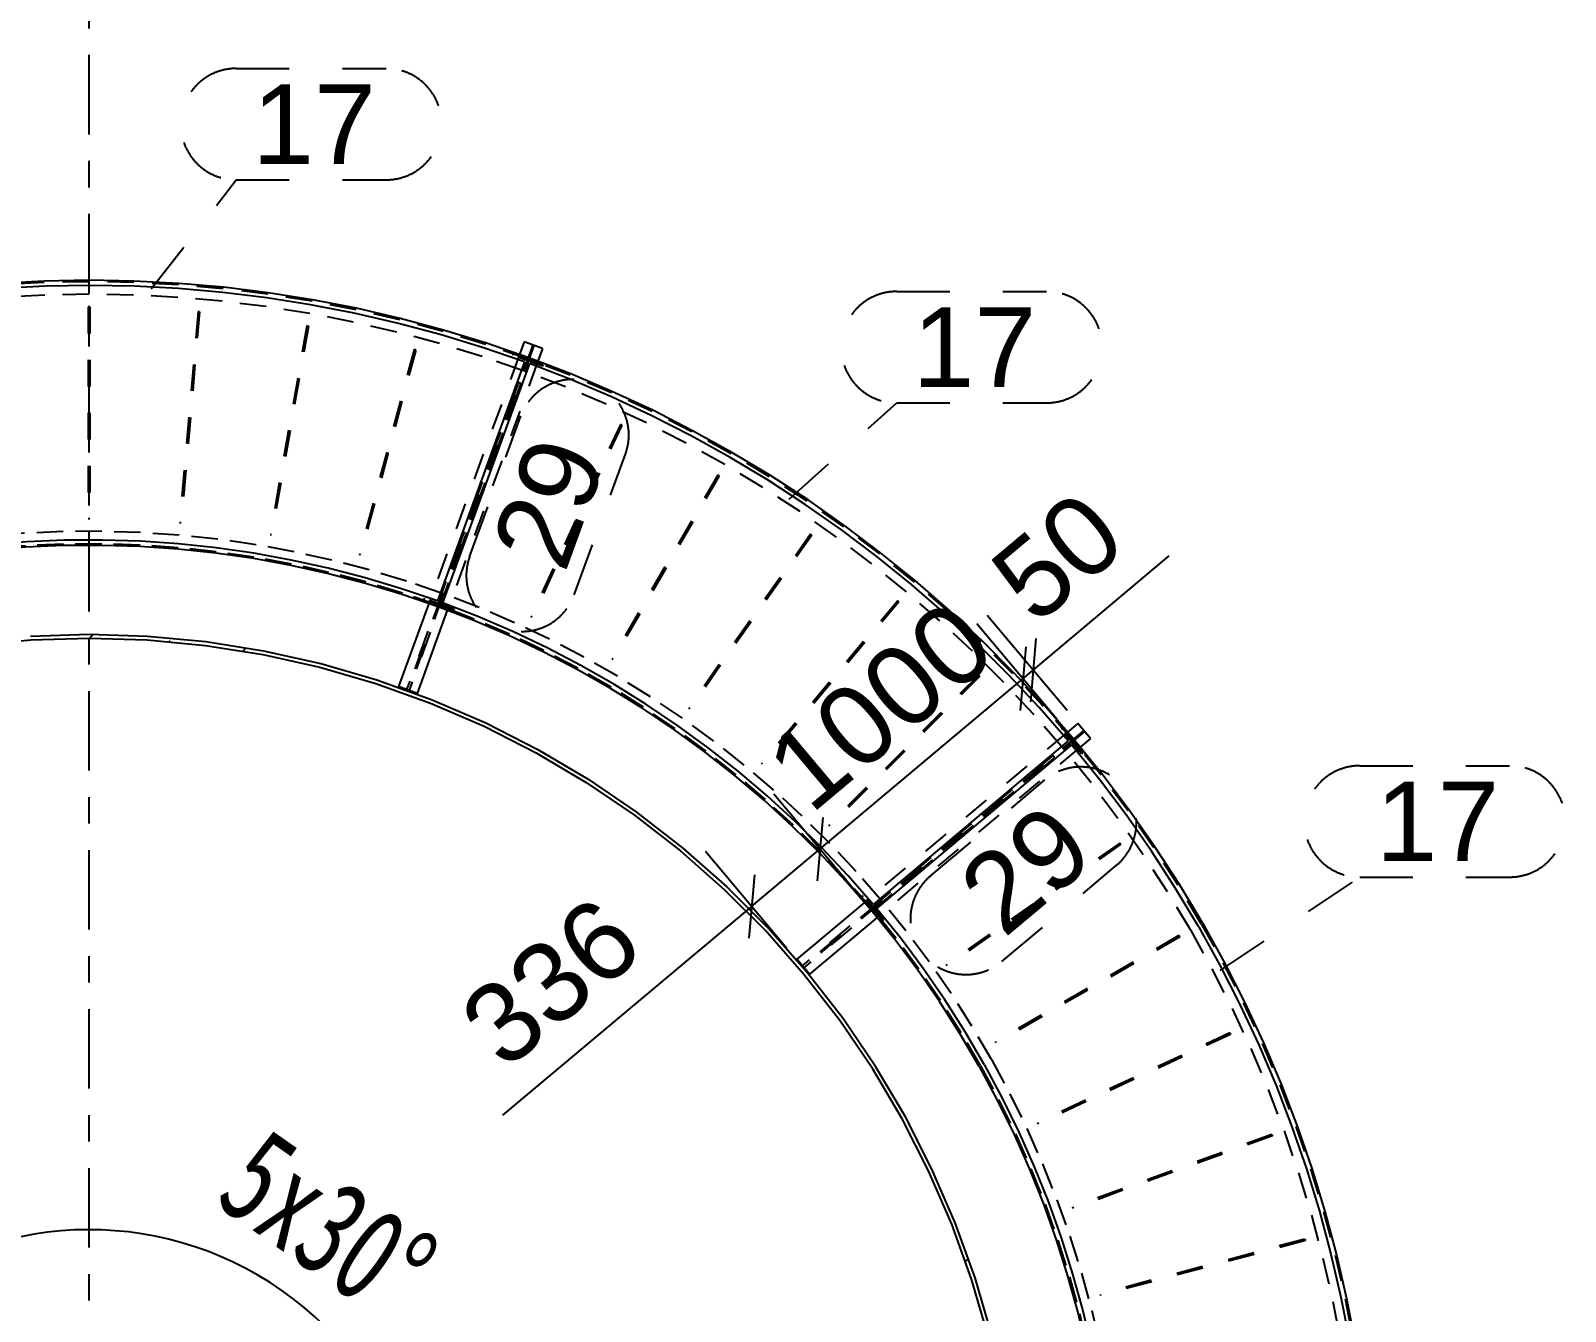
# Model space of a CAD drawing. Extents: x -29529 to 29888, y -30881 to 11129.
# Drawn here: x -12251 to -6462, y -1017 to 3814 of the extents above; entities that cross this region are included whole.
import ezdxf

# ---------------------------------------------------------------- set-up
doc = ezdxf.new("R2010")
doc.units = 0
for name, pattern in [('XKITLINE00', [0]), ('XKITLINE01', [4, 1, -1, 1, -1]), ('XKITLINE02', [4, 2, -2]), ('XKITLINE03', [6, 3, -1, 1, -1]), ('XKITLINE05', [8, 3, -1, 1, -1, 1, -1])]:
    doc.linetypes.add(name, pattern=pattern)
doc.layers.get('0').update_dxf_attribs({"linetype": 'CONTINUOUS', "lineweight": 25})
doc.layers.get('DEFPOINTS').update_dxf_attribs({"color": 3, "linetype": 'CONTINUOUS', "lineweight": 25})
doc.layers.add('01粗实线层', color=7, linetype='CONTINUOUS', lineweight=60)
for name, color, linetype in [('dimension', 7, 'CONTINUOUS'), ('grid', 7, 'CONTINUOUS'), ('line', 7, 'CONTINUOUS'), ('mark', 7, 'CONTINUOUS'), ('part1', 7, 'CONTINUOUS')]:
    doc.layers.add(name, color=color, linetype=linetype)
doc.styles.add('HZ', font='仿宋_GB2312_3.ttf', dxfattribs={"width": 0.7})
doc.styles.add('STYLE_1', font='arial.ttf', dxfattribs={"height": 0.2})
doc.dimstyles.get("Standard").update_dxf_attribs({"dimscale": 20, "dimtxt": 3, "dimasz": 3.5, "dimexe": 2, "dimexo": 2, "dimgap": 1, "dimtad": 1, "dimdec": 0, "dimdsep": 46, "dimtxsty": 'HZ', "dimblk": 'OBLIQUE', "dimcen": 0, "dimclrd": 1, "dimclre": 1, "dimclrt": 1, "dimadec": 1, "dimazin": 2, "dimtfac": 1, "dimtdec": 0, "dimtmove": 1, "dimatfit": 0, "dimldrblk": 'OBLIQUE', "dimfxl": 0, "dimtolj": 1, "dimtzin": 0, "dimarcsym": 0})

# ---------------------------------------------------------------- blocks, each defined once
blk = doc.blocks.new('*D364')
at = {"layer": 'part1', "color": 0, "linetype": 'XKITLINE00'}
for p, q in [((1511.919, 1434.788), (1512.027, 1434.897)), ((1514.889, 1434.616), (1514.94, 1434.667)), ((1517.678, 1434.262), (1517.781, 1434.364)), ((1544.967, 1411.261), (1545.04, 1411.334))]:
    blk.add_line(p, q, dxfattribs=at)
blk = doc.blocks.new('*D371')
at = {"layer": 'part1', "color": 0, "linetype": 'XKITLINE01'}
for p, q in [((1511.907, 1447.254), (1511.847, 1447.254)), ((1511.847, 1447.254), (1511.847, 1439.256)), ((1511.907, 1447.254), (1511.907, 1439.256)), ((1511.907, 1439.256), (1511.847, 1439.256))]:
    blk.add_line(p, q, dxfattribs=at)
blk = doc.blocks.new('*D374')
at = {"layer": 'part1', "color": 2, "linetype": 'XKITLINE00'}
for p, q in [((1541.775, 1424.85), (1541.369, 1424.509)), ((1541.838, 1424.772), (1541.775, 1424.85)), ((1542.274, 1423.389), (1541.369, 1424.509)), ((1543.136, 1422.236), (1542.274, 1423.389)), ((1543.955, 1421.051), (1543.136, 1422.236)), ((1544.728, 1419.837), (1543.955, 1421.051)), ((1545.456, 1418.595), (1544.728, 1419.837)), ((1545.456, 1418.595), (1546.137, 1417.326)), ((1546.137, 1417.326), (1546.77, 1416.032)), ((1546.77, 1416.032), (1547.354, 1414.716)), ((1547.354, 1414.716), (1547.888, 1413.379)), ((1547.888, 1413.379), (1548.372, 1412.023)), ((1548.372, 1412.023), (1548.805, 1410.65)), ((1548.805, 1410.65), (1549.186, 1409.262)), ((1549.186, 1409.262), (1549.515, 1407.86)), ((1549.515, 1407.86), (1549.792, 1406.447)), ((1550.314, 1406.539), (1549.792, 1406.447)), ((1550.295, 1406.637), (1550.314, 1406.539))]:
    blk.add_line(p, q, dxfattribs=at)
at = {"layer": 'part1', "color": 0, "linetype": 'XKITLINE01'}
for p, q in [((1542.693, 1423.714), (1541.838, 1424.772)), ((1542.317, 1423.423), (1541.411, 1424.544)), ((1543.567, 1422.545), (1542.693, 1423.714)), ((1543.181, 1422.268), (1542.317, 1423.423)), ((1544.396, 1421.344), (1543.567, 1422.545)), ((1544.001, 1421.082), (1543.181, 1422.268)), ((1545.181, 1420.113), (1544.396, 1421.344)), ((1544.775, 1419.866), (1544.001, 1421.082)), ((1545.918, 1418.854), (1545.181, 1420.113)), ((1545.504, 1418.621), (1544.775, 1419.866)), ((1545.504, 1418.621), (1546.186, 1417.351)), ((1545.918, 1418.854), (1546.608, 1417.568)), ((1546.186, 1417.351), (1546.819, 1416.056)), ((1546.608, 1417.568), (1547.25, 1416.257)), ((1546.819, 1416.056), (1547.404, 1414.738)), ((1547.25, 1416.257), (1547.842, 1414.922)), ((1547.842, 1414.922), (1548.384, 1413.567)), ((1547.404, 1414.738), (1547.939, 1413.399)), ((1547.939, 1413.399), (1548.424, 1412.041)), ((1548.384, 1413.567), (1548.874, 1412.192)), ((1548.424, 1412.041), (1548.858, 1410.666)), ((1548.874, 1412.192), (1549.313, 1410.8)), ((1548.858, 1410.666), (1549.239, 1409.275)), ((1549.313, 1410.8), (1549.7, 1409.393)), ((1549.239, 1409.275), (1549.569, 1407.872)), ((1549.7, 1409.393), (1550.034, 1407.972)), ((1550.034, 1407.972), (1550.314, 1406.539)), ((1549.569, 1407.872), (1549.846, 1406.457))]:
    blk.add_line(p, q, dxfattribs=at)
blk = doc.blocks.new('*D375')
at = {"layer": 'part1', "color": 2, "linetype": 'XKITLINE00'}
for p, q in [((1548.941, 1430.732), (1541.587, 1424.561)), ((1549.991, 1429.43), (1548.941, 1430.732)), ((1550.995, 1428.092), (1549.991, 1429.43)), ((1551.953, 1426.721), (1550.995, 1428.092)), ((1552.862, 1425.317), (1551.953, 1426.721)), ((1553.722, 1423.883), (1552.862, 1425.317)), ((1542.485, 1423.444), (1541.587, 1424.561)), ((1553.722, 1423.883), (1554.532, 1422.42)), ((1543.34, 1422.295), (1542.485, 1423.444)), ((1554.532, 1422.42), (1555.291, 1420.929)), ((1544.153, 1421.114), (1543.34, 1422.295)), ((1544.922, 1419.905), (1544.153, 1421.114)), ((1555.291, 1420.929), (1555.998, 1419.413)), ((1545.645, 1418.668), (1544.922, 1419.905)), ((1555.998, 1419.413), (1556.652, 1417.874)), ((1545.645, 1418.668), (1546.321, 1417.404)), ((1556.652, 1417.874), (1557.252, 1416.313)), ((1546.321, 1417.404), (1546.951, 1416.117)), ((1546.951, 1416.117), (1547.532, 1414.807)), ((1557.252, 1416.313), (1557.798, 1414.732)), ((1547.532, 1414.807), (1548.065, 1413.477)), ((1557.798, 1414.732), (1558.289, 1413.133)), ((1548.065, 1413.477), (1548.547, 1412.128)), ((1558.289, 1413.133), (1558.724, 1411.518)), ((1548.547, 1412.128), (1548.98, 1410.762)), ((1558.724, 1411.518), (1559.103, 1409.889)), ((1548.98, 1410.762), (1549.361, 1409.38)), ((1559.103, 1409.889), (1559.425, 1408.247)), ((1549.361, 1409.38), (1549.691, 1407.986)), ((1549.691, 1407.986), (1549.97, 1406.58)), ((1559.425, 1408.247), (1549.97, 1406.58))]:
    blk.add_line(p, q, dxfattribs=at)
blk = doc.blocks.new('*D376')
at = {"layer": 'part1', "color": 2, "linetype": 'XKITLINE00'}
for p, q in [((1525.226, 1436.438), (1525.044, 1435.94)), ((1525.319, 1436.402), (1525.226, 1436.438)), ((1526.388, 1435.422), (1525.044, 1435.94)), ((1527.711, 1434.855), (1526.388, 1435.422)), ((1529.012, 1434.238), (1527.711, 1434.855)), ((1530.289, 1433.573), (1529.012, 1434.238)), ((1531.541, 1432.861), (1530.289, 1433.573)), ((1532.765, 1432.103), (1531.541, 1432.861)), ((1533.959, 1431.299), (1532.765, 1432.103)), ((1535.123, 1430.451), (1533.959, 1431.299)), ((1536.254, 1429.561), (1535.123, 1430.451)), ((1537.352, 1428.628), (1536.254, 1429.561)), ((1538.413, 1427.656), (1537.352, 1428.628)), ((1539.438, 1426.644), (1538.413, 1427.656)), ((1540.423, 1425.594), (1539.438, 1426.644)), ((1541.369, 1424.509), (1540.423, 1425.594)), ((1541.775, 1424.85), (1541.369, 1424.509)), ((1541.775, 1424.85), (1541.71, 1424.925))]:
    blk.add_line(p, q, dxfattribs=at)
at = {"layer": 'part1', "color": 0, "linetype": 'XKITLINE01'}
for p, q in [((1526.588, 1435.913), (1525.226, 1436.438)), ((1526.409, 1435.473), (1525.063, 1435.991)), ((1527.929, 1435.338), (1526.588, 1435.913)), ((1527.734, 1434.905), (1526.409, 1435.473)), ((1529.248, 1434.713), (1527.929, 1435.338)), ((1529.037, 1434.287), (1527.734, 1434.905)), ((1530.543, 1434.039), (1529.248, 1434.713)), ((1530.316, 1433.622), (1529.037, 1434.287)), ((1531.812, 1433.317), (1530.543, 1434.039)), ((1531.569, 1432.908), (1530.316, 1433.622)), ((1532.795, 1432.149), (1531.569, 1432.908)), ((1533.052, 1432.548), (1531.812, 1433.317)), ((1534.263, 1431.733), (1533.052, 1432.548)), ((1533.991, 1431.344), (1532.795, 1432.149)), ((1535.443, 1430.874), (1534.263, 1431.733)), ((1535.156, 1430.495), (1533.991, 1431.344)), ((1536.289, 1429.603), (1535.156, 1430.495)), ((1536.59, 1429.971), (1535.443, 1430.874)), ((1537.702, 1429.026), (1536.59, 1429.971)), ((1537.388, 1428.67), (1536.289, 1429.603)), ((1538.779, 1428.04), (1537.702, 1429.026)), ((1538.451, 1427.695), (1537.388, 1428.67)), ((1539.477, 1426.682), (1538.451, 1427.695)), ((1539.817, 1427.014), (1538.779, 1428.04)), ((1540.464, 1425.631), (1539.477, 1426.682)), ((1540.817, 1425.95), (1539.817, 1427.014)), ((1541.71, 1424.925), (1540.817, 1425.95)), ((1541.412, 1424.544), (1540.464, 1425.631))]:
    blk.add_line(p, q, dxfattribs=at)
blk = doc.blocks.new('*D377')
at = {"layer": 'part1', "color": 2, "linetype": 'XKITLINE00'}
for p, q in [((1528.465, 1445.337), (1528.283, 1444.839)), ((1530.045, 1444.73), (1528.465, 1445.337)), ((1528.377, 1444.803), (1528.283, 1444.839)), ((1531.603, 1444.069), (1530.045, 1444.73)), ((1533.138, 1443.353), (1531.603, 1444.069)), ((1534.646, 1442.585), (1533.138, 1443.353)), ((1536.127, 1441.764), (1534.646, 1442.585)), ((1537.578, 1440.892), (1536.127, 1441.764)), ((1538.998, 1439.97), (1537.578, 1440.892)), ((1540.384, 1438.999), (1538.998, 1439.97)), ((1541.736, 1437.98), (1540.384, 1438.999)), ((1543.052, 1436.915), (1541.736, 1437.98)), ((1544.33, 1435.804), (1543.052, 1436.915)), ((1545.568, 1434.65), (1544.33, 1435.804)), ((1546.765, 1433.453), (1545.568, 1434.65)), ((1547.919, 1432.215), (1546.765, 1433.453)), ((1549.03, 1430.937), (1547.919, 1432.215)), ((1548.624, 1430.596), (1548.558, 1430.672)), ((1549.03, 1430.937), (1548.624, 1430.596))]:
    blk.add_line(p, q, dxfattribs=at)
at = {"layer": 'part1', "color": 0, "linetype": 'XKITLINE01'}
for p, q in [((1528.445, 1445.285), (1528.283, 1444.839)), ((1528.445, 1445.285), (1528.446, 1445.285)), ((1528.445, 1445.285), (1528.446, 1445.285)), ((1530.024, 1444.679), (1528.446, 1445.285)), ((1529.847, 1444.239), (1528.377, 1444.803)), ((1531.581, 1444.018), (1530.024, 1444.679)), ((1531.388, 1443.584), (1529.847, 1444.239)), ((1533.114, 1443.304), (1531.581, 1444.018)), ((1532.905, 1442.877), (1531.388, 1443.584)), ((1534.62, 1442.536), (1533.114, 1443.304)), ((1534.397, 1442.117), (1532.905, 1442.877)), ((1535.862, 1441.305), (1534.397, 1442.117)), ((1536.099, 1441.716), (1534.62, 1442.536)), ((1537.549, 1440.845), (1536.099, 1441.716)), ((1537.297, 1440.442), (1535.862, 1441.305)), ((1538.701, 1439.531), (1537.297, 1440.442)), ((1538.967, 1439.924), (1537.549, 1440.845)), ((1540.352, 1438.955), (1538.967, 1439.924)), ((1540.073, 1438.57), (1538.701, 1439.531)), ((1541.702, 1437.937), (1540.352, 1438.955)), ((1541.41, 1437.563), (1540.073, 1438.57)), ((1542.711, 1436.509), (1541.41, 1437.563)), ((1543.017, 1436.873), (1541.702, 1437.937)), ((1544.293, 1435.763), (1543.017, 1436.873)), ((1543.975, 1435.41), (1542.711, 1436.509)), ((1545.529, 1434.61), (1544.293, 1435.763)), ((1545.199, 1434.268), (1543.975, 1435.41)), ((1546.725, 1433.414), (1545.529, 1434.61)), ((1546.383, 1433.084), (1545.199, 1434.268)), ((1547.878, 1432.178), (1546.725, 1433.414)), ((1547.525, 1431.86), (1546.383, 1433.084)), ((1548.558, 1430.672), (1547.525, 1431.86)), ((1548.988, 1430.901), (1547.878, 1432.178)), ((1548.988, 1430.901), (1548.624, 1430.596)), ((1548.988, 1430.901), (1548.988, 1430.902))]:
    blk.add_line(p, q, dxfattribs=at)
blk = doc.blocks.new('*D378')
at = {"layer": 'part1', "color": 2, "linetype": 'XKITLINE00'}
for p, q in [((1528.49, 1445.114), (1525.207, 1436.093)), ((1530.05, 1444.512), (1528.49, 1445.114)), ((1531.589, 1443.856), (1530.05, 1444.512)), ((1533.104, 1443.147), (1531.589, 1443.856)), ((1534.593, 1442.386), (1533.104, 1443.147)), ((1536.056, 1441.574), (1534.593, 1442.386)), ((1537.489, 1440.712), (1536.056, 1441.574)), ((1538.891, 1439.8), (1537.489, 1440.712)), ((1540.261, 1438.841), (1538.891, 1439.8)), ((1541.597, 1437.835), (1540.261, 1438.841)), ((1542.898, 1436.783), (1541.597, 1437.835)), ((1544.161, 1435.687), (1542.898, 1436.783)), ((1526.543, 1435.575), (1525.207, 1436.093)), ((1527.859, 1435.008), (1526.543, 1435.575)), ((1545.385, 1434.547), (1544.161, 1435.687)), ((1529.153, 1434.392), (1527.859, 1435.008)), ((1546.57, 1433.366), (1545.385, 1434.547)), ((1530.423, 1433.729), (1529.153, 1434.392)), ((1531.668, 1433.019), (1530.423, 1433.729)), ((1532.885, 1432.263), (1531.668, 1433.019)), ((1547.712, 1432.145), (1546.57, 1433.366)), ((1534.074, 1431.463), (1532.885, 1432.263)), ((1548.812, 1430.885), (1547.712, 1432.145)), ((1535.232, 1430.619), (1534.074, 1431.463)), ((1536.359, 1429.733), (1535.232, 1430.619)), ((1548.812, 1430.885), (1541.457, 1424.713)), ((1537.451, 1428.806), (1536.359, 1429.733)), ((1538.509, 1427.839), (1537.451, 1428.806)), ((1539.53, 1426.834), (1538.509, 1427.839)), ((1540.513, 1425.791), (1539.53, 1426.834)), ((1541.457, 1424.713), (1540.513, 1425.791))]:
    blk.add_line(p, q, dxfattribs=at)
blk = doc.blocks.new('*D379')
at = {"layer": 'part1', "color": 0, "linetype": 'XKITLINE01'}
for p, q in [((1507.991, 1438.598), (1506.541, 1438.425)), ((1509.445, 1438.716), (1507.991, 1438.598)), ((1510.904, 1438.78), (1509.445, 1438.716)), ((1512.363, 1438.789), (1510.904, 1438.78)), ((1513.822, 1438.743), (1512.363, 1438.789)), ((1515.278, 1438.643), (1513.822, 1438.743)), ((1516.73, 1438.489), (1515.278, 1438.643)), ((1506.541, 1438.425), (1505.099, 1438.199)), ((1508.038, 1438.125), (1506.606, 1437.955)), ((1509.475, 1438.242), (1508.038, 1438.125)), ((1510.915, 1438.305), (1509.475, 1438.242)), ((1512.357, 1438.314), (1510.915, 1438.305)), ((1513.799, 1438.269), (1512.357, 1438.314)), ((1515.237, 1438.17), (1513.799, 1438.269)), ((1516.671, 1438.017), (1515.237, 1438.17)), ((1518.098, 1437.811), (1516.671, 1438.017)), ((1518.175, 1438.28), (1516.73, 1438.489)), ((1519.61, 1438.018), (1518.175, 1438.28)), ((1521.035, 1437.702), (1519.61, 1438.018)), ((1506.606, 1437.955), (1505.182, 1437.731)), ((1519.516, 1437.552), (1518.098, 1437.811)), ((1520.924, 1437.24), (1519.516, 1437.552)), ((1522.448, 1437.333), (1521.035, 1437.702)), ((1522.319, 1436.876), (1520.924, 1437.24)), ((1523.699, 1436.459), (1522.319, 1436.876)), ((1523.845, 1436.911), (1522.448, 1437.333)), ((1525.131, 1436.47), (1523.845, 1436.911)), ((1525.063, 1435.992), (1523.699, 1436.459))]:
    blk.add_line(p, q, dxfattribs=at)
at = {"layer": 'part1', "color": 2, "linetype": 'XKITLINE00'}
for p, q in [((1505.198, 1438.214), (1505.099, 1438.199)), ((1505.099, 1438.199), (1505.191, 1437.677)), ((1508.043, 1438.07), (1506.614, 1437.9)), ((1509.478, 1438.187), (1508.043, 1438.07)), ((1510.917, 1438.25), (1509.478, 1438.187)), ((1512.357, 1438.259), (1510.917, 1438.25)), ((1513.796, 1438.214), (1512.357, 1438.259)), ((1515.232, 1438.115), (1513.796, 1438.214)), ((1516.664, 1437.963), (1515.232, 1438.115)), ((1506.614, 1437.9), (1505.191, 1437.677)), ((1518.089, 1437.757), (1516.664, 1437.963)), ((1519.505, 1437.498), (1518.089, 1437.757)), ((1520.911, 1437.187), (1519.505, 1437.498)), ((1522.304, 1436.823), (1520.911, 1437.187)), ((1523.683, 1436.407), (1522.304, 1436.823)), ((1525.044, 1435.94), (1523.683, 1436.407)), ((1525.226, 1436.438), (1525.044, 1435.94)), ((1525.226, 1436.438), (1525.131, 1436.47))]:
    blk.add_line(p, q, dxfattribs=at)
blk = doc.blocks.new('*D380')
at = {"layer": 'part1', "color": 2, "linetype": 'XKITLINE00'}
for p, q in [((1506.807, 1447.996), (1505.127, 1447.79)), ((1508.494, 1448.144), (1506.807, 1447.996)), ((1510.184, 1448.232), (1508.494, 1448.144)), ((1511.877, 1448.262), (1510.184, 1448.232)), ((1513.569, 1448.232), (1511.877, 1448.262)), ((1515.26, 1448.144), (1513.569, 1448.232)), ((1516.946, 1447.996), (1515.26, 1448.144)), ((1518.627, 1447.79), (1516.946, 1447.996)), ((1505.127, 1447.79), (1503.455, 1447.525)), ((1503.455, 1447.525), (1503.547, 1447.003)), ((1520.299, 1447.525), (1518.627, 1447.79)), ((1521.96, 1447.202), (1520.299, 1447.525)), ((1503.646, 1447.018), (1503.547, 1447.003)), ((1523.61, 1446.821), (1521.96, 1447.202)), ((1525.245, 1446.383), (1523.61, 1446.821)), ((1526.864, 1445.888), (1525.245, 1446.383)), ((1528.465, 1445.337), (1526.864, 1445.888)), ((1528.465, 1445.337), (1528.283, 1444.839)), ((1528.283, 1444.839), (1528.189, 1444.871))]:
    blk.add_line(p, q, dxfattribs=at)
at = {"layer": 'part1', "color": 0, "linetype": 'XKITLINE01'}
for p, q in [((1506.813, 1447.941), (1505.134, 1447.735)), ((1508.497, 1448.089), (1506.813, 1447.941)), ((1510.186, 1448.177), (1508.497, 1448.089)), ((1511.877, 1448.207), (1510.186, 1448.177)), ((1513.567, 1448.177), (1511.877, 1448.207)), ((1515.256, 1448.089), (1513.567, 1448.177)), ((1516.941, 1447.941), (1515.256, 1448.089)), ((1518.619, 1447.735), (1516.941, 1447.941)), ((1505.134, 1447.735), (1503.464, 1447.471)), ((1506.862, 1447.469), (1505.201, 1447.265)), ((1508.53, 1447.615), (1506.862, 1447.469)), ((1510.203, 1447.702), (1508.53, 1447.615)), ((1511.877, 1447.732), (1510.203, 1447.702)), ((1513.551, 1447.702), (1511.877, 1447.732)), ((1515.223, 1447.615), (1513.551, 1447.702)), ((1516.891, 1447.469), (1515.223, 1447.615)), ((1518.553, 1447.265), (1516.891, 1447.469)), ((1520.289, 1447.471), (1518.619, 1447.735)), ((1521.949, 1447.148), (1520.289, 1447.471)), ((1505.201, 1447.265), (1503.547, 1447.003)), ((1520.207, 1447.003), (1518.553, 1447.265)), ((1521.85, 1446.683), (1520.207, 1447.003)), ((1523.597, 1446.768), (1521.949, 1447.148)), ((1525.23, 1446.33), (1523.597, 1446.768)), ((1523.482, 1446.307), (1521.85, 1446.683)), ((1525.099, 1445.873), (1523.482, 1446.307)), ((1526.847, 1445.836), (1525.23, 1446.33)), ((1526.7, 1445.384), (1525.099, 1445.873)), ((1528.446, 1445.285), (1526.847, 1445.836)), ((1528.189, 1444.871), (1526.7, 1445.384))]:
    blk.add_line(p, q, dxfattribs=at)
blk = doc.blocks.new('*D381')
at = {"layer": 'part1', "color": 2, "linetype": 'XKITLINE00'}
for p, q in [((1508.567, 1447.948), (1506.901, 1447.805)), ((1510.238, 1448.034), (1508.567, 1447.948)), ((1511.91, 1448.062), (1510.238, 1448.034)), ((1513.582, 1448.032), (1511.91, 1448.062)), ((1515.253, 1447.944), (1513.582, 1448.032)), ((1516.919, 1447.798), (1515.253, 1447.944)), ((1505.24, 1447.604), (1503.588, 1447.345)), ((1503.588, 1447.345), (1505.255, 1437.891)), ((1506.901, 1447.805), (1505.24, 1447.604)), ((1518.579, 1447.594), (1516.919, 1447.798)), ((1520.231, 1447.334), (1518.579, 1447.594)), ((1521.873, 1447.016), (1520.231, 1447.334)), ((1523.503, 1446.641), (1521.873, 1447.016)), ((1525.119, 1446.211), (1523.503, 1446.641)), ((1526.72, 1445.724), (1525.119, 1446.211)), ((1528.302, 1445.183), (1526.72, 1445.724)), ((1528.302, 1445.183), (1525.018, 1436.16)), ((1506.671, 1438.11), (1505.255, 1437.891)), ((1508.094, 1438.277), (1506.671, 1438.11)), ((1509.523, 1438.39), (1508.094, 1438.277)), ((1510.955, 1438.451), (1509.523, 1438.39)), ((1512.388, 1438.459), (1510.955, 1438.451)), ((1513.82, 1438.413), (1512.388, 1438.459)), ((1515.25, 1438.315), (1513.82, 1438.413)), ((1516.675, 1438.163), (1515.25, 1438.315)), ((1518.093, 1437.959), (1516.675, 1438.163)), ((1519.503, 1437.702), (1518.093, 1437.959)), ((1520.902, 1437.394), (1519.503, 1437.702)), ((1522.289, 1437.034), (1520.902, 1437.394)), ((1523.662, 1436.622), (1522.289, 1437.034)), ((1525.018, 1436.16), (1523.662, 1436.622))]:
    blk.add_line(p, q, dxfattribs=at)
blk = doc.blocks.new('*D382')
at = {"layer": 'part1', "color": 0, "linetype": 'XKITLINE01'}
for p, q in [((1548.232, 1430.332), (1538.779, 1422.4)), ((1548.296, 1430.256), (1538.843, 1422.324)), ((1548.296, 1430.256), (1548.232, 1430.332)), ((1548.296, 1430.256), (1548.232, 1430.332)), ((1542.673, 1425.538), (1542.609, 1425.614)), ((1538.843, 1422.324), (1538.779, 1422.4))]:
    blk.add_line(p, q, dxfattribs=at)
blk = doc.blocks.new('*D383')
at = {"layer": 'part1', "color": 0, "linetype": 'XKITLINE01'}
for p, q in [((1528.076, 1444.414), (1523.855, 1432.818)), ((1528.076, 1444.414), (1528.17, 1444.38)), ((1528.076, 1444.414), (1528.17, 1444.38)), ((1528.17, 1444.38), (1523.949, 1432.784)), ((1525.565, 1437.517), (1525.659, 1437.483)), ((1523.949, 1432.784), (1523.855, 1432.818))]:
    blk.add_line(p, q, dxfattribs=at)
blk = doc.blocks.new('*D384')
at = {"layer": 'part1', "color": 0, "linetype": 'XKITLINE01'}
for p, q in [((1549.397, 1431.277), (1538.795, 1422.381)), ((1549.429, 1431.239), (1538.827, 1422.343)), ((1548.787, 1431.216), (1541.126, 1424.788)), ((1549.263, 1430.649), (1541.602, 1424.221))]:
    blk.add_line(p, q, dxfattribs=at)
at = {"layer": 'part1', "color": 2, "linetype": 'XKITLINE00'}
for p, q in [((1549.175, 1431.542), (1548.787, 1431.216)), ((1549.651, 1430.975), (1549.175, 1431.542)), ((1549.651, 1430.975), (1549.263, 1430.649)), ((1541.126, 1424.788), (1538.573, 1422.646)), ((1541.602, 1424.221), (1539.049, 1422.079)), ((1539.049, 1422.079), (1538.573, 1422.646))]:
    blk.add_line(p, q, dxfattribs=at)
blk = doc.blocks.new('*D385')
at = {"layer": 'part1', "color": 0, "linetype": 'XKITLINE01'}
for p, q in [((1541.079, 1425.049), (1541.033, 1425.01)), ((1541.805, 1424.091), (1541.033, 1425.01)), ((1541.851, 1424.13), (1541.079, 1425.049)), ((1541.851, 1424.13), (1541.805, 1424.091))]:
    blk.add_line(p, q, dxfattribs=at)
blk = doc.blocks.new('*D386')
at = {"layer": 'part1', "color": 0, "linetype": 'XKITLINE01'}
for p, q in [((1548.594, 1431.355), (1548.548, 1431.316)), ((1549.32, 1430.397), (1548.548, 1431.316)), ((1549.366, 1430.435), (1548.594, 1431.355)), ((1549.366, 1430.435), (1549.32, 1430.397))]:
    blk.add_line(p, q, dxfattribs=at)
blk = doc.blocks.new('*D387')
at = {"layer": 'part1', "color": 0, "linetype": 'XKITLINE01'}
for p, q in [((1542.381, 1436.162), (1537.24, 1430.035)), ((1542.427, 1436.124), (1537.286, 1429.997)), ((1542.427, 1436.124), (1542.381, 1436.162)), ((1537.286, 1429.997), (1537.24, 1430.035))]:
    blk.add_line(p, q, dxfattribs=at)
blk = doc.blocks.new('*D388')
at = {"layer": 'part1', "color": 0, "linetype": 'XKITLINE01'}
for p, q in [((1545.438, 1433.365), (1539.782, 1427.709)), ((1545.48, 1433.323), (1539.824, 1427.667)), ((1545.48, 1433.323), (1545.438, 1433.365)), ((1539.824, 1427.667), (1539.782, 1427.709))]:
    blk.add_line(p, q, dxfattribs=at)
blk = doc.blocks.new('*D389')
at = {"layer": 'part1', "color": 0, "linetype": 'XKITLINE01'}
for p, q in [((1550.763, 1427.027), (1544.211, 1422.439)), ((1550.798, 1426.978), (1550.763, 1427.027)), ((1550.798, 1426.978), (1544.246, 1422.39)), ((1544.246, 1422.39), (1544.211, 1422.439))]:
    blk.add_line(p, q, dxfattribs=at)
blk = doc.blocks.new('*D390')
at = {"layer": 'part1', "color": 0, "linetype": 'XKITLINE01'}
for p, q in [((1552.991, 1423.534), (1546.065, 1419.535)), ((1553.021, 1423.482), (1546.095, 1419.483)), ((1553.021, 1423.482), (1552.991, 1423.534)), ((1546.095, 1419.483), (1546.065, 1419.535))]:
    blk.add_line(p, q, dxfattribs=at)
blk = doc.blocks.new('*D391')
at = {"layer": 'part1', "color": 0, "linetype": 'XKITLINE01'}
for p, q in [((1554.907, 1419.86), (1547.658, 1416.48)), ((1554.932, 1419.806), (1547.683, 1416.425)), ((1554.907, 1419.86), (1554.932, 1419.806)), ((1547.658, 1416.48), (1547.683, 1416.425))]:
    blk.add_line(p, q, dxfattribs=at)
blk = doc.blocks.new('*D392')
at = {"layer": 'part1', "color": 0, "linetype": 'XKITLINE01'}
for p, q in [((1556.495, 1416.033), (1548.979, 1413.298)), ((1556.495, 1416.033), (1556.515, 1415.977)), ((1556.515, 1415.977), (1548.999, 1413.241)), ((1548.979, 1413.298), (1548.999, 1413.241))]:
    blk.add_line(p, q, dxfattribs=at)
blk = doc.blocks.new('*D393')
at = {"layer": 'part1', "color": 0, "linetype": 'XKITLINE01'}
for p, q in [((1528.612, 1445.815), (1523.879, 1432.81)), ((1528.659, 1445.798), (1523.926, 1432.793)), ((1528.115, 1445.457), (1524.694, 1436.06)), ((1528.81, 1445.204), (1525.39, 1435.807))]:
    blk.add_line(p, q, dxfattribs=at)
at = {"layer": 'part1', "color": 2, "linetype": 'XKITLINE00'}
for p, q in [((1528.288, 1445.933), (1528.115, 1445.457)), ((1528.983, 1445.68), (1528.288, 1445.933)), ((1528.983, 1445.68), (1528.81, 1445.204)), ((1524.694, 1436.06), (1523.554, 1432.928)), ((1525.39, 1435.807), (1524.25, 1432.675)), ((1524.25, 1432.675), (1523.554, 1432.928))]:
    blk.add_line(p, q, dxfattribs=at)
blk = doc.blocks.new('*D394')
at = {"layer": 'part1', "color": 0, "linetype": 'XKITLINE01'}
for p, q in [((1515.986, 1447.076), (1515.289, 1439.108)), ((1516.046, 1447.071), (1515.349, 1439.103)), ((1516.046, 1447.071), (1515.986, 1447.076)), ((1515.349, 1439.103), (1515.289, 1439.108))]:
    blk.add_line(p, q, dxfattribs=at)
blk = doc.blocks.new('*D395')
at = {"layer": 'part1', "color": 0, "linetype": 'XKITLINE01'}
for p, q in [((1520.094, 1446.538), (1518.705, 1438.661)), ((1520.153, 1446.528), (1518.764, 1438.651)), ((1520.153, 1446.528), (1520.094, 1446.538)), ((1518.764, 1438.651), (1518.705, 1438.661))]:
    blk.add_line(p, q, dxfattribs=at)
blk = doc.blocks.new('*D396')
at = {"layer": 'part1', "color": 0, "linetype": 'XKITLINE01'}
for p, q in [((1524.14, 1445.644), (1522.07, 1437.918)), ((1524.198, 1445.628), (1522.127, 1437.902)), ((1524.198, 1445.628), (1524.14, 1445.644)), ((1522.127, 1437.902), (1522.07, 1437.918))]:
    blk.add_line(p, q, dxfattribs=at)
blk = doc.blocks.new('*D397')
at = {"layer": 'part1', "color": 0, "linetype": 'XKITLINE01'}
for p, q in [((1531.921, 1442.817), (1528.54, 1435.568)), ((1531.975, 1442.792), (1528.595, 1435.543)), ((1531.975, 1442.792), (1531.921, 1442.817)), ((1528.595, 1435.543), (1528.54, 1435.568))]:
    blk.add_line(p, q, dxfattribs=at)
blk = doc.blocks.new('*D398')
at = {"layer": 'part1', "color": 0, "linetype": 'XKITLINE01'}
for p, q in [((1535.597, 1440.907), (1531.598, 1433.98)), ((1535.649, 1440.877), (1531.65, 1433.95)), ((1535.649, 1440.877), (1535.597, 1440.907)), ((1531.65, 1433.95), (1531.598, 1433.98))]:
    blk.add_line(p, q, dxfattribs=at)
blk = doc.blocks.new('*D399')
at = {"layer": 'part1', "color": 0, "linetype": 'XKITLINE01'}
for p, q in [((1527.879, 1445.481), (1527.858, 1445.424)), ((1528.986, 1445.014), (1527.858, 1445.424)), ((1529.006, 1445.07), (1527.879, 1445.481)), ((1529.006, 1445.07), (1528.986, 1445.014))]:
    blk.add_line(p, q, dxfattribs=at)
blk = doc.blocks.new('*D400')
at = {"layer": 'part1', "color": 0, "linetype": 'XKITLINE01'}
for p, q in [((1524.523, 1436.262), (1524.503, 1436.206)), ((1525.63, 1435.796), (1524.503, 1436.206)), ((1525.651, 1435.852), (1524.523, 1436.262)), ((1525.651, 1435.852), (1525.63, 1435.796))]:
    blk.add_line(p, q, dxfattribs=at)
blk = doc.blocks.new('*D401')
at = {"layer": 'part1', "color": 0, "linetype": 'XKITLINE01'}
for p, q in [((1539.093, 1438.683), (1534.505, 1432.131)), ((1539.142, 1438.648), (1534.554, 1432.096)), ((1539.142, 1438.648), (1539.093, 1438.683)), ((1534.554, 1432.096), (1534.505, 1432.131))]:
    blk.add_line(p, q, dxfattribs=at)
blk = doc.blocks.new('*D406')
at = {"layer": 'part1', "color": 2, "linetype": 'XKITLINE00'}
for p, q in [((1549.03, 1430.937), (1548.624, 1430.596)), ((1548.687, 1430.518), (1548.624, 1430.596)), ((1550.095, 1429.621), (1549.03, 1430.937)), ((1551.114, 1428.269), (1550.095, 1429.621)), ((1552.085, 1426.883), (1551.114, 1428.269)), ((1553.007, 1425.463), (1552.085, 1426.883)), ((1553.879, 1424.012), (1553.007, 1425.463)), ((1553.879, 1424.012), (1554.7, 1422.531)), ((1554.7, 1422.531), (1555.468, 1421.023)), ((1555.468, 1421.023), (1556.184, 1419.488)), ((1556.184, 1419.488), (1556.845, 1417.93)), ((1556.845, 1417.93), (1557.452, 1416.35)), ((1557.452, 1416.35), (1558.003, 1414.749)), ((1558.003, 1414.749), (1558.498, 1413.13)), ((1558.498, 1413.13), (1558.936, 1411.495)), ((1558.936, 1411.495), (1559.317, 1409.845)), ((1559.317, 1409.845), (1559.64, 1408.184)), ((1559.099, 1408.19), (1559.118, 1408.092)), ((1559.64, 1408.184), (1559.118, 1408.092))]:
    blk.add_line(p, q, dxfattribs=at)
at = {"layer": 'part1', "color": 0, "linetype": 'XKITLINE01'}
for p, q in [((1548.987, 1430.902), (1548.624, 1430.596)), ((1549.677, 1429.295), (1548.687, 1430.518)), ((1550.052, 1429.587), (1548.987, 1430.902)), ((1551.069, 1428.237), (1550.052, 1429.587)), ((1550.685, 1427.958), (1549.677, 1429.295)), ((1552.039, 1426.852), (1551.069, 1428.237)), ((1551.646, 1426.586), (1550.685, 1427.958)), ((1552.557, 1425.182), (1551.646, 1426.586)), ((1552.96, 1425.434), (1552.039, 1426.852)), ((1553.831, 1423.984), (1552.96, 1425.434)), ((1553.42, 1423.747), (1552.557, 1425.182)), ((1553.42, 1423.747), (1554.232, 1422.282)), ((1553.831, 1423.984), (1554.651, 1422.505)), ((1554.651, 1422.505), (1555.419, 1420.999)), ((1554.232, 1422.282), (1554.992, 1420.79)), ((1554.992, 1420.79), (1555.699, 1419.273)), ((1555.419, 1420.999), (1556.133, 1419.466)), ((1555.699, 1419.273), (1556.354, 1417.732)), ((1556.133, 1419.466), (1556.794, 1417.91)), ((1556.794, 1417.91), (1557.4, 1416.331)), ((1556.354, 1417.732), (1556.954, 1416.168)), ((1556.954, 1416.168), (1557.499, 1414.585)), ((1557.4, 1416.331), (1557.951, 1414.732)), ((1557.499, 1414.585), (1557.988, 1412.984)), ((1557.951, 1414.732), (1558.445, 1413.115)), ((1557.988, 1412.984), (1558.422, 1411.367)), ((1558.445, 1413.115), (1558.883, 1411.482)), ((1558.883, 1411.482), (1559.263, 1409.834)), ((1558.422, 1411.367), (1558.798, 1409.735)), ((1558.798, 1409.735), (1559.118, 1408.092)), ((1559.263, 1409.834), (1559.586, 1408.173)), ((1559.586, 1408.173), (1559.118, 1408.092))]:
    blk.add_line(p, q, dxfattribs=at)
blk = doc.blocks.new('*D412')
at = {"layer": 'part1', "color": 0, "linetype": 'XKITLINE01'}
for p, q in [((1557.743, 1412.083), (1550.017, 1410.012)), ((1557.759, 1412.025), (1550.033, 1409.955)), ((1557.743, 1412.083), (1557.759, 1412.025)), ((1550.017, 1410.012), (1550.033, 1409.955))]:
    blk.add_line(p, q, dxfattribs=at)
blk = doc.blocks.new('*D419')
at = {"layer": 'line', "color": 4, "linetype": 'XKITLINE05'}
blk.add_line((1465.832, 1416.521), (1557.922, 1383.003), dxfattribs=at)
blk = doc.blocks.new('*D423')
at = {"layer": 'grid', "color": 4, "linetype": 'XKITLINE03'}
blk.add_line((1511.877, 1315.762), (1511.877, 1483.762), dxfattribs=at)
blk = doc.blocks.new('*D429')
at = {"layer": 'part1', "color": 6, "linetype": 'XKITLINE05'}
for p, q in [((1507.49, 1434.486), (1509.679, 1434.693)), ((1509.67, 1434.832), (1511.877, 1434.902)), ((1509.679, 1434.693), (1511.877, 1434.762)), ((1511.877, 1434.902), (1514.083, 1434.832)), ((1511.877, 1434.762), (1514.074, 1434.693)), ((1514.074, 1434.693), (1516.263, 1434.486)), ((1514.083, 1434.832), (1516.281, 1434.625)), ((1516.281, 1434.625), (1518.461, 1434.279)), ((1516.263, 1434.486), (1518.435, 1434.142)), ((1518.435, 1434.142), (1520.581, 1433.662)), ((1518.461, 1434.279), (1520.616, 1433.798)), ((1520.581, 1433.662), (1522.692, 1433.049)), ((1520.616, 1433.798), (1522.736, 1433.182)), ((1522.692, 1433.049), (1524.761, 1432.304)), ((1522.736, 1433.182), (1524.813, 1432.434)), ((1524.761, 1432.304), (1526.779, 1431.431)), ((1524.813, 1432.434), (1526.839, 1431.557)), ((1526.779, 1431.431), (1528.738, 1430.432)), ((1526.839, 1431.557), (1528.806, 1430.555)), ((1528.806, 1430.555), (1530.706, 1429.431)), ((1528.738, 1430.432), (1530.631, 1429.313)), ((1530.706, 1429.431), (1532.531, 1428.191)), ((1530.631, 1429.313), (1532.449, 1428.077)), ((1532.531, 1428.191), (1534.276, 1426.838)), ((1532.449, 1428.077), (1534.187, 1426.73)), ((1534.187, 1426.73), (1535.836, 1425.276)), ((1534.276, 1426.838), (1535.932, 1425.378)), ((1535.932, 1425.378), (1537.493, 1423.817)), ((1537.391, 1423.721), (1535.836, 1425.276)), ((1538.845, 1422.072), (1537.391, 1423.721)), ((1538.953, 1422.161), (1537.493, 1423.817)), ((1540.192, 1420.334), (1538.845, 1422.072)), ((1540.306, 1420.416), (1538.953, 1422.161)), ((1541.428, 1418.516), (1540.192, 1420.334)), ((1541.546, 1418.591), (1540.306, 1420.416)), ((1542.547, 1416.623), (1541.428, 1418.516)), ((1542.67, 1416.691), (1541.546, 1418.591)), ((1543.546, 1414.664), (1542.547, 1416.623)), ((1543.672, 1414.724), (1542.67, 1416.691)), ((1544.419, 1412.646), (1543.546, 1414.664)), ((1544.549, 1412.698), (1543.672, 1414.724)), ((1545.164, 1410.577), (1544.419, 1412.646)), ((1545.297, 1410.621), (1544.549, 1412.698)), ((1545.777, 1408.466), (1545.164, 1410.577)), ((1545.913, 1408.501), (1545.297, 1410.621))]:
    blk.add_line(p, q, dxfattribs=at)
blk = doc.blocks.new('*D579')
at = {"layer": 'dimension', "color": 1, "linetype": 'XKITLINE00'}
for p, q in [((1548.387, 1431.703), (1545.372, 1435.297)), ((1547.212, 1434.424), (1547.003, 1432.033)), ((1539.447, 1426.8), (1547.107, 1433.228)), ((1540.727, 1425.275), (1537.711, 1428.869)), ((1539.551, 1427.996), (1539.342, 1425.605))]:
    blk.add_line(p, q, dxfattribs=at)
at = {"layer": 'dimension', "color": 1, "style": 'STYLE_1'}
blk.add_text('1000', height=3, rotation=39.99818, dxfattribs=at).set_placement((1539.096, 1428.073))
blk = doc.blocks.new('*D580')
at = {"layer": 'dimension', "color": 1, "linetype": 'XKITLINE00'}
for p, q in [((1547.49, 1433.55), (1552.623, 1437.857)), ((1548.387, 1431.703), (1545.372, 1435.297)), ((1548.77, 1432.024), (1545.755, 1435.618)), ((1547.595, 1434.745), (1547.386, 1432.354)), ((1547.212, 1434.424), (1547.003, 1432.033)), ((1547.107, 1433.228), (1547.49, 1433.55))]:
    blk.add_line(p, q, dxfattribs=at)
at = {"layer": 'dimension', "color": 1, "style": 'STYLE_1'}
blk.add_text('50', height=3, rotation=39.99818, dxfattribs=at).set_placement((1547.581, 1435.192))
blk = doc.blocks.new('*D581')
at = {"layer": 'mark', "color": 0, "linetype": 'XKITLINE02'}
for p, q in [((1559.816, 1429.943), (1565.466, 1429.943)), ((1554.549, 1422.214), (1559.816, 1425.743)), ((1559.816, 1425.743), (1565.466, 1425.743)), ((1559.816, 1425.743), (1559.816, 1425.743))]:
    blk.add_line(p, q, dxfattribs=at)
for centre, start, end in [((1559.816, 1427.843), 90, -90), ((1565.466, 1427.843), -90, 90)]:
    blk.add_arc(centre, 2.1, start, end, dxfattribs=at)
at = {"layer": 'mark', "color": 1, "style": 'STYLE_1'}
blk.add_text('17', height=3, dxfattribs=at).set_placement((1560.416, 1426.343))
blk = doc.blocks.new('*D582')
at = {"layer": 'mark', "color": 0, "linetype": 'XKITLINE02'}
for p, q in [((1517.431, 1456.25), (1523.081, 1456.25)), ((1514.217, 1447.932), (1517.431, 1452.05)), ((1517.431, 1452.05), (1523.081, 1452.05)), ((1517.431, 1452.05), (1517.431, 1452.05))]:
    blk.add_line(p, q, dxfattribs=at)
for centre, start, end in [((1517.431, 1454.15), 90, -90), ((1523.081, 1454.15), -90, 90)]:
    blk.add_arc(centre, 2.1, start, end, dxfattribs=at)
at = {"layer": 'mark', "color": 1, "style": 'STYLE_1'}
blk.add_text('17', height=3, dxfattribs=at).set_placement((1518.031, 1452.65))
blk = doc.blocks.new('*D583')
at = {"layer": 'mark', "color": 0, "linetype": 'XKITLINE02'}
for p, q in [((1542.344, 1447.835), (1547.994, 1447.835)), ((1538.282, 1439.999), (1542.344, 1443.635)), ((1542.344, 1443.635), (1547.994, 1443.635)), ((1542.344, 1443.635), (1542.344, 1443.635))]:
    blk.add_line(p, q, dxfattribs=at)
for centre, start, end in [((1542.344, 1445.735), 90, -90), ((1547.994, 1445.735), -90, 90)]:
    blk.add_arc(centre, 2.1, start, end, dxfattribs=at)
at = {"layer": 'mark', "color": 1, "style": 'STYLE_1'}
blk.add_text('17', height=3, dxfattribs=at).set_placement((1542.944, 1444.235))
blk = doc.blocks.new('*D585')
at = {"layer": 'mark', "color": 0, "linetype": 'XKITLINE02'}
for p, q in [((1543.609, 1425.775), (1547.937, 1429.407)), ((1546.309, 1422.557), (1550.637, 1426.189))]:
    blk.add_line(p, q, dxfattribs=at)
for centre, start, end in [((1549.287, 1427.798), -49.99994, 130.00006), ((1544.959, 1424.166), 130.00006, -49.99994)]:
    blk.add_arc(centre, 2.1, start, end, dxfattribs=at)
at = {"layer": 'mark', "color": 1, "style": 'STYLE_1'}
blk.add_text('29', height=3, rotation=39.99818, dxfattribs=at).set_placement((1546.383, 1423.403))
blk = doc.blocks.new('*D586')
at = {"layer": 'mark', "color": 0, "linetype": 'XKITLINE02'}
for p, q in [((1526.232, 1437.83), (1528.165, 1443.139)), ((1530.179, 1436.393), (1532.112, 1441.703))]:
    blk.add_line(p, q, dxfattribs=at)
for centre, start, end in [((1530.138, 1442.421), -19.99993, 160.00007), ((1528.206, 1437.111), 160.00007, -19.99993)]:
    blk.add_arc(centre, 2.1, start, end, dxfattribs=at)
at = {"layer": 'mark', "color": 1, "style": 'STYLE_1'}
blk.add_text('29', height=3, rotation=69.99825, dxfattribs=at).set_placement((1529.821, 1437.162))
blk = doc.blocks.new('_Oblique')
at = {"color": 0, "linetype": 'ByBlock', "lineweight": -2}
blk.add_line((-0.5, -0.5), (0.5, 0.5), dxfattribs=at)
blk = doc.blocks.new('*D906')
at = {"layer": '01粗实线层', "color": 1, "lineweight": -2}
blk.add_arc((-12030.9, -1977.1), 1746.8, 130.00006, 160.00006, dxfattribs=at)
at = {"layer": 'DEFPOINTS', "color": 0}
for p in [(-15180.5, 1776.5), (-16635.4, -301.2), (-13369, -854.3), (-7426.4, -3653), (-8881.2, -5730.7)]:
    blk.add_point(p, dxfattribs=at)
at = {"layer": '01粗实线层', "color": 1, "lineweight": -2, "xscale": 420, "yscale": 420, "zscale": 420}
for p, rotation in [((-13153.7, -639), 40.00006173556955), ((-13672.4, -1379.7), 250.0000636935653)]:
    blk.add_blockref('_Oblique', p, dxfattribs=dict(at, rotation=rotation))
at = {"layer": '01粗实线层', "color": 1, "insert": (-13707.5, -803.1), "char_height": 360, "attachment_point": 5, "rotation": 55.00006, "style": 'HZ'}
blk.add_mtext('\\A1;30°', dxfattribs=at)
blk = doc.blocks.new('*D907')
at = {"layer": '01粗实线层', "color": 1, "lineweight": -2}
blk.add_arc((-12030.9, -1977.1), 1547.8, 310.00006, 340.00006, dxfattribs=at)
at = {"layer": 'DEFPOINTS', "color": 0}
for p in [(-15180.5, 1776.5), (-16635.4, -301.2), (-10845.2, -2972), (-7426.4, -3653), (-8881.2, -5730.7)]:
    blk.add_point(p, dxfattribs=at)
at = {"layer": '01粗实线层', "color": 1, "lineweight": -2, "xscale": 420, "yscale": 420, "zscale": 420}
for p, rotation in [((-10576.4, -2506.5), 70.00006369356521), ((-11036, -3162.8), 220.0000617355696)]:
    blk.add_blockref('_Oblique', p, dxfattribs=dict(at, rotation=rotation))
at = {"layer": '01粗实线层', "color": 1, "insert": (-11008.7, -2692.8), "char_height": 360, "attachment_point": 5, "rotation": 55.00006, "style": 'HZ'}
blk.add_mtext('\\A1;30°', dxfattribs=at)
blk = doc.blocks.new('*D908')
at = {"layer": '01粗实线层', "color": 1, "lineweight": -2}
blk.add_arc((-12030.9, -1977.1), 1267.7, 340.00006, 130.00006, dxfattribs=at)
at = {"layer": 'DEFPOINTS', "color": 0}
for p in [(-15180.5, 1776.5), (-16635.4, -301.2), (-10933, -1343.3), (-7426.4, -3653), (-8881.2, -5730.7)]:
    blk.add_point(p, dxfattribs=at)
at = {"layer": '01粗实线层', "color": 1, "lineweight": -2, "xscale": 420, "yscale": 420, "zscale": 420}
for p, rotation in [((-12845.7, -1006), 220.0000617355695), ((-10839.6, -2410.7), 250.0000636935653)]:
    blk.add_blockref('_Oblique', p, dxfattribs=dict(at, rotation=rotation))
at = {"layer": '01粗实线层', "color": 1, "insert": (-11131.7, -692.9), "char_height": 360, "attachment_point": 5, "rotation": 325.00006, "style": 'HZ'}
blk.add_mtext('\\A1;5x30%%d', dxfattribs=at)
blk = doc.blocks.new('*D909')
at = {"layer": '01粗实线层', "color": 1, "lineweight": -2}
blk.add_arc((-12030.9, -1977.1), 1069.1, 160.00006, 310.00006, dxfattribs=at)
at = {"layer": 'DEFPOINTS', "color": 0}
for p in [(-15180.5, 1776.5), (-16635.4, -301.2), (-12956.7, -2511.7), (-7426.4, -3653), (-8881.2, -5730.7)]:
    blk.add_point(p, dxfattribs=at)
at = {"layer": '01粗实线层', "color": 1, "lineweight": -2, "xscale": 420, "yscale": 420, "zscale": 420}
for p, rotation in [((-13035.5, -1611.5), 70.00006369356524), ((-11343.7, -2796.1), 40.00006173556963)]:
    blk.add_blockref('_Oblique', p, dxfattribs=dict(at, rotation=rotation))
at = {"layer": '01粗实线层', "color": 1, "insert": (-12472, -2607.1), "char_height": 360, "attachment_point": 5, "rotation": 325.00006, "style": 'HZ'}
blk.add_mtext('\\A1;5x30%%d', dxfattribs=at)

msp = doc.modelspace()

# ---------------------------------------------------------------- linework, layer by layer
at = {"layer": 'dimension', "color": 1, "linetype": 'XKITLINE00'}
for p, q in [((-9145.9, 574.2), (-9447.4, 933.6)), ((-9263.4, 846.3), (-9284.3, 607.2)), ((-9398.4, 351.6), (-9705.2, 717.3)), ((-9531.6, 510.5), (-9273.9, 726.7)), ((-9521.2, 630), (-9542.1, 390.9)), ((-9531.6, 510.5), (-10471, -277.7))]:
    msp.add_line(p, q, dxfattribs=at)

# ---------------------------------------------------------------- block references
at = {"layer": 'dimension', "xscale": 100, "yscale": 100, "zscale": 100}
for name in ['*D580', '*D579']:
    msp.add_blockref(name, (-163218.5, -141953.3), dxfattribs=at)
at = {"layer": 'grid', "xscale": 100, "yscale": 100, "zscale": 100}
msp.add_blockref('*D423', (-163218.5, -141953.3), dxfattribs=at)
at = {"layer": 'line', "xscale": 100, "yscale": 100, "zscale": 100}
msp.add_blockref('*D419', (-163218.5, -141953.3), dxfattribs=at)
at = {"layer": 'mark', "xscale": 100, "yscale": 100, "zscale": 100}
for name in ['*D582', '*D583', '*D586', '*D585', '*D581']:
    msp.add_blockref(name, (-163218.5, -141953.3), dxfattribs=at)
at = {"layer": 'part1', "xscale": 100, "yscale": 100, "zscale": 100}
for name in ['*D380', '*D381', '*D371', '*D394', '*D395', '*D396', '*D393', '*D378', '*D399', '*D377', '*D383', '*D397', '*D398', '*D379', '*D401', '*D376', '*D400', '*D387', '*D429', '*D364', '*D388', '*D384', '*D386', '*D375', '*D406', '*D382', '*D389', '*D385', '*D374', '*D390', '*D391', '*D392', '*D412']:
    msp.add_blockref(name, (-163218.5, -141953.3), dxfattribs=at)

# ---------------------------------------------------------------- texts
at = {"layer": 'dimension', "color": 1, "style": 'STYLE_1'}
msp.add_text('336', height=300, rotation=39.99818, dxfattribs=at).set_placement((-10461.9, -113.5))

# ---------------------------------------------------------------- dimensions: what is measured, and where the dimension line sits
at = {"layer": '01粗实线层'}
for base, line1, line2, picture, middle in [((-13369, -854.3), ((-16635.4, -301.2), (-7426.4, -3653)), ((-15180.5, 1776.5), (-8881.2, -5730.7)), '*D906', (-13707.5, -803.1)), ((-10845.2, -2972), ((-15180.5, 1776.5), (-8881.2, -5730.7)), ((-16635.4, -301.2), (-7426.4, -3653)), '*D907', (-11008.7, -2692.8))]:
    dim = msp.add_angular_dim_2l(base=base, line1=line1, line2=line2, dimstyle='Standard', override={"dimscale": 120, "dimfxl": 3, "dimarcsym": 2}, dxfattribs=at)
    dim.commit()
    dim.dimension.update_dxf_attribs({"geometry": picture, "text_midpoint": middle})
for base, picture, middle in [((-10933, -1343.3), '*D908', (-11131.7, -692.9)), ((-12956.7, -2511.7), '*D909', (-12472, -2607.1))]:
    dim = msp.add_angular_dim_2l(base=base, line1=((-15180.5, 1776.5), (-8881.2, -5730.7)), line2=((-16635.4, -301.2), (-7426.4, -3653)), text='5x30%%d', dimstyle='Standard', override={"dimscale": 120, "dimfxl": 3, "dimarcsym": 2}, dxfattribs=at)
    dim.commit()
    dim.dimension.update_dxf_attribs({"geometry": picture, "text_midpoint": middle})

doc.saveas('drawing.dxf')
